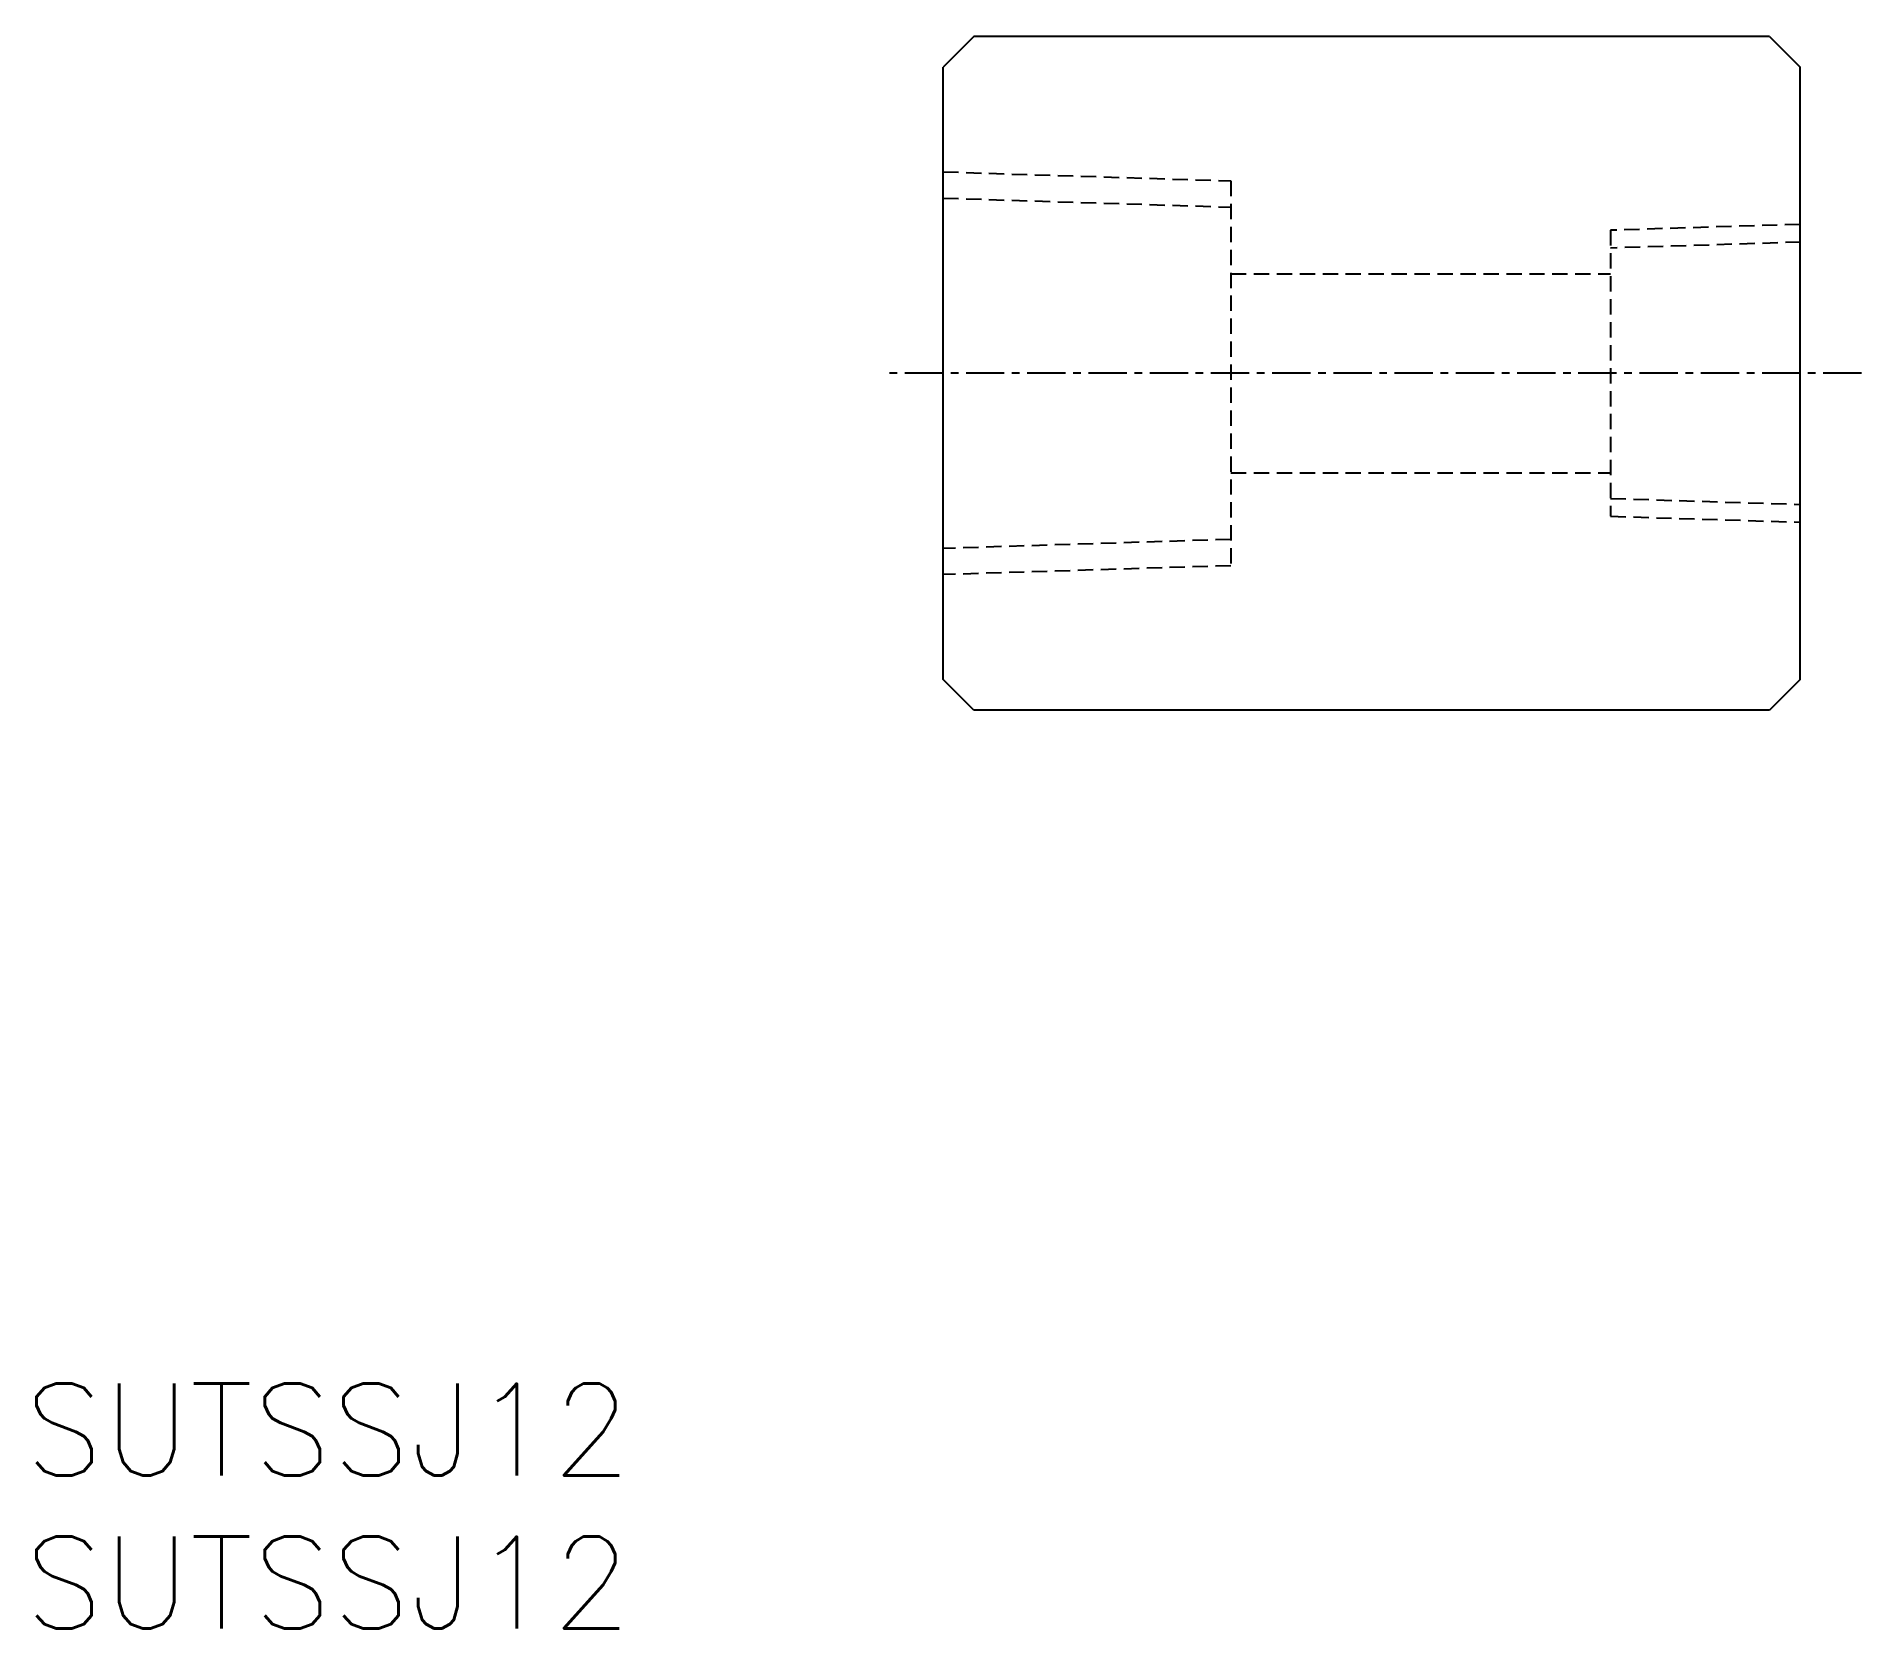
# Model space of a CAD drawing. Extents: x 0.4 to 60, y 0 to 52.
import ezdxf

# ---------------------------------------------------------------- set-up
doc = ezdxf.new("R2010")
doc.units = 0
doc.linetypes.add('CENTER', pattern=[2, 1.25, -0.25, 0.25, -0.25])
doc.linetypes.add('DASHED', pattern=[0.75, 0.5, -0.25])
doc.layers.get('0').update_dxf_attribs({"linetype": 'CONTINUOUS'})
doc.layers.add('CENTER', color=1, linetype='CENTER')
doc.styles.get("Standard").update_dxf_attribs({"font": 'txt.shx'})

msp = doc.modelspace()

# ---------------------------------------------------------------- linework, layer by layer
at = {"color": 7, "linetype": 'CONTINUOUS'}
for p, q in [((31, 52), (30, 51)), ((57, 52), (31, 52)), ((57, 52), (58, 51)), ((30, 31), (30, 51)), ((58, 31), (58, 51)), ((31, 30), (30, 31)), ((58, 31), (57, 30)), ((57, 30), (31, 30))]:
    msp.add_line(p, q, dxfattribs=at)
at = {"color": 3, "linetype": 'DASHED'}
for p, q in [((30, 47.579), (39.4, 47.285)), ((39.4, 47.285), (39.4, 34.715)), ((30, 46.722), (39.4, 46.428)), ((58, 45.864), (51.8, 45.67)), ((51.8, 45.67), (51.8, 36.33)), ((58.018, 45.283), (51.8, 45.089)), ((39.4, 44.25), (51.8, 44.25)), ((39.4, 37.75), (51.8, 37.75)), ((51.8, 36.911), (58.018, 36.717)), ((51.8, 36.33), (58, 36.136)), ((39.4, 35.572), (30, 35.278)), ((39.4, 34.715), (30, 34.422))]:
    msp.add_line(p, q, dxfattribs=at)
at = {"layer": 'CENTER', "color": 1, "linetype": 'CENTER'}
msp.add_line((60, 41), (28, 41), dxfattribs=at)

# ---------------------------------------------------------------- texts
at = {"color": 7, "linetype": 'CONTINUOUS'}
for p in [(0, 5), (0, 0)]:
    msp.add_text('SUTSSJ12', height=3, dxfattribs=at).set_placement(p)

doc.saveas('drawing.dxf')
